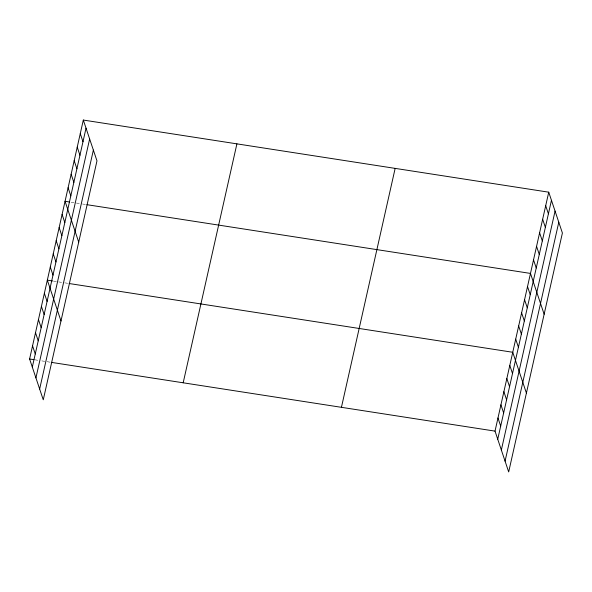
<?xml version="1.0" encoding="UTF-8"?>
<svg xmlns="http://www.w3.org/2000/svg" width="592" height="592" viewBox="0 0 592 592"><rect width="100%" height="100%" fill="white"/><g stroke="black" fill="none" stroke-linecap="round" stroke-linejoin="round"><path stroke-width="0.44" stroke-dasharray="2.96 2.22" d="M71.166 202.242L75.524 202.923M76.398 203.056L81.637 203.863M82.51 204.003L85.995 204.543M53.435 281.089L57.801 281.77M58.675 281.903L63.906 282.717M64.78 282.85L68.272 283.39M34.839 359.81L38.325 360.35M41.817 360.891L46.183 361.564M47.057 361.697L50.542 362.245"/><path stroke-width="0.89" d="M83.317 120.058L96.977 160.876L43.26 399.815L29.6 358.996L83.317 120.058L548.74 192.185L562.4 233.004L508.683 471.942L495.023 431.124L548.74 192.185M32.316 367.107L86.032 128.168M35.927 377.903L89.644 138.965M39.649 389.025L93.366 150.087M183.187 382.795L236.911 143.856M341.436 407.318L395.153 168.38M497.739 439.234L551.455 200.296M501.35 450.031L555.067 211.092M505.072 461.146L558.789 222.215M69.419 201.976L65.053 201.295L78.714 242.121M86.869 204.677L530.476 273.423L544.137 314.241M52.562 280.956L47.33 280.149L60.983 320.968M69.146 283.524L512.746 352.27L526.406 393.095M29.6 358.996L33.966 359.67M51.415 362.378L495.023 431.124M545.698 205.727L548.414 213.838M542.657 219.262L545.365 227.38M539.608 232.804L542.324 240.914M536.567 246.346L539.282 254.456M533.518 259.881L536.234 267.998M527.524 286.565L530.24 294.675M524.571 299.707L527.28 307.818M521.611 312.85L524.327 320.96M518.659 325.992L521.374 334.103M515.706 339.135L518.422 347.245M509.793 365.412L512.509 373.53M506.841 378.554L509.557 386.665M503.888 391.697L506.597 399.807M500.928 404.839L503.644 412.95M497.976 417.982L500.691 426.092M80.275 133.6L82.991 141.71M77.234 147.134L79.942 155.252M74.185 160.676L76.901 168.787M71.144 174.218L73.859 182.329M68.102 187.76L70.811 195.871M62.101 214.437L64.817 222.548M59.148 227.58L61.857 235.69M56.188 240.722L58.904 248.832M53.236 253.864L55.951 261.975M50.283 267.007L52.999 275.117M44.37 293.284L47.086 301.402M41.418 306.427L44.134 314.544M38.465 319.569L41.181 327.679M35.513 332.711L38.221 340.822M32.553 345.854L35.268 353.964"/></g></svg>
